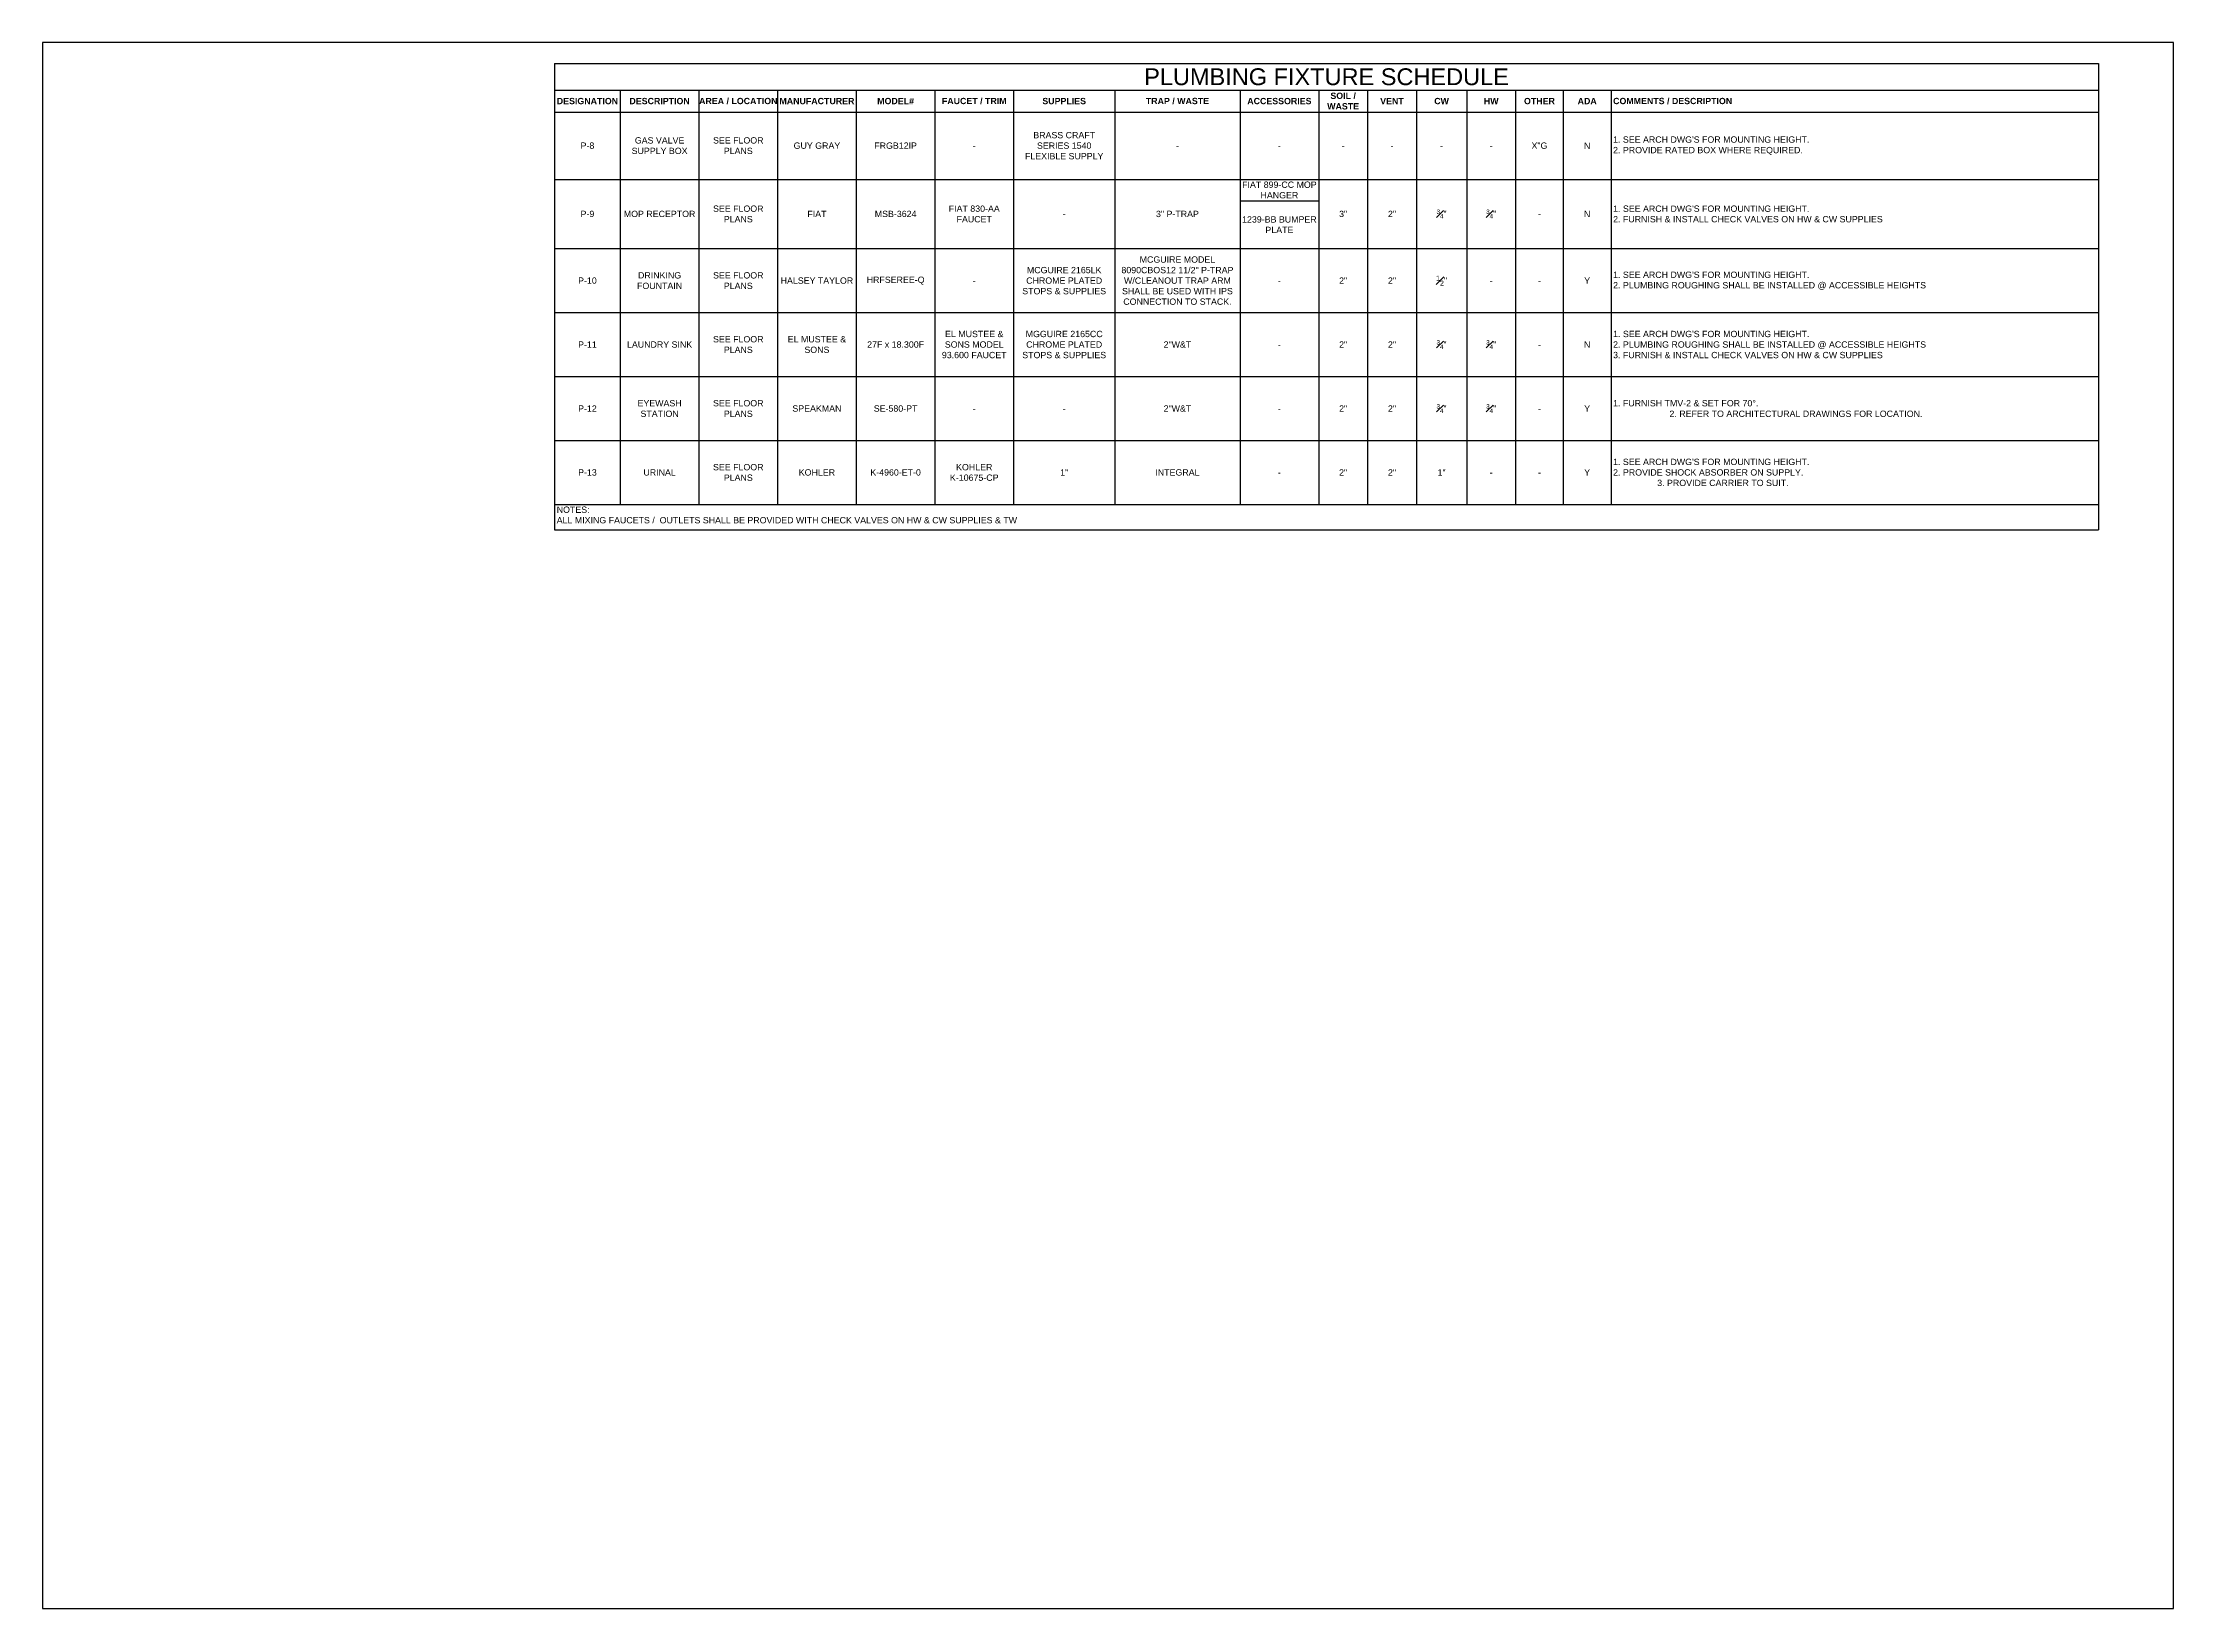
# Model space of a CAD drawing. Extents: x 2014.8 to 2046.4, y 1433.3 to 1484.9.
# Drawn here: x 2014.81 to 2046.44, y 1433.28 to 1456.53 of the extents above; entities that cross this region are included whole.
import ezdxf

# ---------------------------------------------------------------- set-up
doc = ezdxf.new("R2010")
doc.units = 0
doc.header["$LTSCALE"] = 48
doc.header["$MEASUREMENT"] = 0
doc.layers.add('G-ANNO-TEXT', color=70, linetype='Continuous')
doc.styles.add('Arial', font='arial.ttf')
doc.styles.add('Arial Bold', font='arialbd.ttf')

# ---------------------------------------------------------------- blocks, each defined once
blk = doc.blocks.new('*T80')
at = {"layer": 'G-ANNO-TEXT', "transparency": 16777216}
for p, q in [((0, 0), (22.913, 0)), ((0, 0), (0, -6.922)), ((22.913, 0), (22.913, -6.922)), ((0, -0.396), (22.913, -0.396)), ((0.975, -0.396), (0.975, -6.547)), ((2.142, -0.396), (2.142, -6.547)), ((3.31, -0.396), (3.31, -6.547)), ((4.477, -0.396), (4.477, -6.547)), ((5.645, -0.396), (5.645, -6.547)), ((6.812, -0.396), (6.812, -6.547)), ((8.314, -0.396), (8.314, -6.547)), ((10.174, -0.396), (10.174, -6.547)), ((11.341, -0.396), (11.341, -6.547)), ((12.066, -0.396), (12.066, -6.547)), ((12.79, -0.396), (12.79, -6.547)), ((13.539, -0.396), (13.539, -6.547)), ((14.263, -0.396), (14.263, -6.547)), ((14.971, -0.396), (14.971, -6.547)), ((15.679, -0.396), (15.679, -6.547)), ((0, -0.72), (22.913, -0.72)), ((0, -1.72), (22.913, -1.72)), ((10.174, -2.037), (11.341, -2.037)), ((0, -2.749), (22.913, -2.749)), ((0, -3.699), (22.913, -3.699)), ((0, -4.648), (22.913, -4.648)), ((0, -5.597), (22.913, -5.597)), ((0, -6.547), (22.913, -6.547)), ((0, -6.922), (22.913, -6.922))]:
    blk.add_line(p, q, dxfattribs=at)
for s, insert, char_height, width, attachment_point, style in [('PLUMBING FIXTURE SCHEDULE', (11.457, -0.198), 0.25, 22.85055, 5, 'Arial'), ('DESIGNATION', (0.487, -0.558), 0.09375, 0.9122, 5, 'Arial Bold'), ('DESCRIPTION', (1.558, -0.558), 0.09375, 1.10499, 5, 'Arial Bold'), ('AREA / LOCATION', (2.726, -0.558), 0.09375, 1.10499, 5, 'Arial Bold'), ('MANUFACTURER', (3.893, -0.558), 0.09375, 1.10499, 5, 'Arial Bold'), ('MODEL#', (5.061, -0.558), 0.0938, 1.10499, 5, 'Arial Bold'), ('FAUCET / TRIM', (6.228, -0.558), 0.09375, 1.10499, 5, 'Arial Bold'), ('SUPPLIES', (7.563, -0.558), 0.0938, 1.4392, 5, 'Arial Bold'), ('TRAP / WASTE', (9.244, -0.558), 0.09375, 1.79718, 5, 'Arial Bold'), ('ACCESSORIES', (10.757, -0.558), 0.09375, 1.10499, 5, 'Arial Bold'), ('SOIL / WASTE', (11.703, -0.558), 0.09375, 0.6622, 5, 'Arial Bold'), ('VENT', (12.428, -0.558), 0.0938, 0.6622, 5, 'Arial Bold'), ('CW', (13.164, -0.558), 0.0938, 0.68562, 5, 'Arial Bold'), ('HW', (13.901, -0.558), 0.0938, 0.6622, 5, 'Arial Bold'), ('OTHER', (14.617, -0.558), 0.0938, 0.64534, 5, 'Arial Bold'), ('ADA', (15.325, -0.558), 0.0938, 0.64534, 5, 'Arial Bold'), ('COMMENTS / DESCRIPTION', (15.71, -0.558), 0.09375, 7.17163, 4, 'Arial Bold'), ('P-8', (0.487, -1.22), 0.0938, 0.9122, 5, 'Arial'), ('GAS VALVE SUPPLY BOX', (1.558, -1.22), 0.09375, 1.10499, 5, 'Arial'), ('SEE FLOOR PLANS', (2.726, -1.22), 0.09375, 1.10499, 5, 'Arial'), ('GUY GRAY', (3.893, -1.22), 0.0938, 1.10499, 5, 'Arial'), ('FRGB12IP', (5.061, -1.22), 0.0938, 1.10499, 5, 'Arial'), ('-', (6.228, -1.22), 0.0938, 1.10499, 5, 'Arial'), ('BRASS CRAFT \\PSERIES 1540 \\PFLEXIBLE SUPPLY', (7.563, -1.22), 0.09375, 1.4392, 5, 'Arial'), ('-', (9.244, -1.22), 0.0938, 1.79718, 5, 'Arial'), ('-', (10.757, -1.22), 0.0938, 1.10499, 5, 'Arial'), ('-', (11.703, -1.22), 0.0938, 0.6622, 5, 'Arial'), ('-', (12.428, -1.22), 0.0938, 0.6622, 5, 'Arial'), ('-', (13.164, -1.22), 0.0938, 0.68562, 5, 'Arial'), ('-', (13.901, -1.22), 0.0938, 0.6622, 5, 'Arial'), ('X"G', (14.617, -1.22), 0.0938, 0.64534, 5, 'Arial'), ('N', (15.325, -1.22), 0.0938, 0.64534, 5, 'Arial'), ("1. SEE ARCH DWG'S FOR MOUNTING HEIGHT.\\P2. PROVIDE RATED BOX WHERE REQUIRED.", (15.71, -1.22), 0.09375, 7.17163, 4, 'Arial'), ('FIAT 899-CC MOP HANGER', (10.757, -1.878), 0.09375, 1.10499, 5, 'Arial'), ('P-9', (0.487, -2.234), 0.0938, 0.9122, 5, 'Arial'), ('MOP RECEPTOR', (1.558, -2.234), 0.09375, 1.10499, 5, 'Arial'), ('SEE FLOOR PLANS', (2.726, -2.234), 0.09375, 1.10499, 5, 'Arial'), ('FIAT', (3.893, -2.234), 0.0938, 1.10499, 5, 'Arial'), ('MSB-3624', (5.061, -2.234), 0.0938, 1.10499, 5, 'Arial'), ('FIAT 830-AA FAUCET', (6.228, -2.234), 0.09375, 1.10499, 5, 'Arial'), ('3" P-TRAP', (9.244, -2.234), 0.0938, 1.79718, 5, 'Arial'), ('3"', (11.703, -2.234), 0.0938, 0.6622, 5, 'Arial'), ('2"', (12.428, -2.234), 0.0938, 0.6622, 5, 'Arial'), ('\\A1;{\\H0.7x;\\S3#4;}"', (13.164, -2.234), 0.09375, 0.68562, 5, 'Arial'), ('\\A1;{\\H0.7x;\\S3#4;}"', (13.901, -2.234), 0.09375, 0.6622, 5, 'Arial'), ('N', (15.325, -2.234), 0.0938, 0.64534, 5, 'Arial'), ("1. SEE ARCH DWG'S FOR MOUNTING HEIGHT.\\P2. FURNISH & INSTALL CHECK VALVES ON HW & CW SUPPLIES", (15.71, -2.234), 0.09375, 7.17163, 4, 'Arial'), ('-', (7.563, -2.234), 0.0938, 1.4392, 5, 'Arial'), ('1239-BB BUMPER PLATE', (10.757, -2.393), 0.09375, 1.10499, 5, 'Arial'), ('-', (14.617, -2.234), 0.0938, 0.64534, 5, 'Arial'), ('DRINKING FOUNTAIN', (1.558, -3.224), 0.09375, 1.10499, 5, 'Arial'), ('SEE FLOOR PLANS', (2.726, -3.224), 0.09375, 1.10499, 5, 'Arial'), ('MCGUIRE 2165LK CHROME PLATED STOPS & SUPPLIES', (7.563, -3.224), 0.09375, 1.4392, 5, 'Arial'), ('MCGUIRE MODEL 8090CBOS12 11/2" P-TRAP W/CLEANOUT TRAP ARM SHALL BE USED WITH IPS CONNECTION TO STACK.', (9.244, -3.224), 0.09375, 1.79718, 5, 'Arial'), ('\\A1;{\\H0.8x;\\S1#2;}"', (13.164, -3.224), 0.09375, 0.68562, 5, 'Arial'), ("1. SEE ARCH DWG'S FOR MOUNTING HEIGHT.\\P2. PLUMBING ROUGHING SHALL BE INSTALLED @ ACCESSIBLE HEIGHTS", (15.71, -3.224), 0.09375, 7.17163, 4, 'Arial'), ('P-10', (0.487, -3.224), 0.0938, 0.9122, 5, 'Arial'), ('HALSEY TAYLOR ', (3.893, -3.224), 0.09375, 1.10499, 5, 'Arial'), ('HRFSEREE-Q', (5.061, -3.224), 0.0938, 1.10499, 5, 'Arial'), ('-', (6.228, -3.224), 0.0938, 1.10499, 5, 'Arial'), ('-', (10.757, -3.224), 0.0938, 1.10499, 5, 'Arial'), ('2"', (11.703, -3.224), 0.0938, 0.6622, 5, 'Arial'), ('2"', (12.428, -3.224), 0.0938, 0.6622, 5, 'Arial'), ('-', (13.901, -3.224), 0.0938, 0.6622, 5, 'Arial'), ('-', (14.617, -3.224), 0.0938, 0.64534, 5, 'Arial'), ('Y', (15.325, -3.224), 0.0938, 0.64534, 5, 'Arial'), ('SEE FLOOR PLANS', (2.726, -4.173), 0.09375, 1.10499, 5, 'Arial'), ('EL MUSTEE & SONS', (3.893, -4.173), 0.09375, 1.10499, 5, 'Arial'), ('EL MUSTEE & SONS MODEL 93.600 FAUCET', (6.228, -4.173), 0.09375, 1.10499, 5, 'Arial'), ('MGGUIRE 2165CC CHROME PLATED STOPS & SUPPLIES', (7.563, -4.173), 0.09375, 1.4392, 5, 'Arial'), ('\\A1;{\\H0.7x;\\S3#4;}"', (13.164, -4.173), 0.09375, 0.68562, 5, 'Arial'), ('\\A1;{\\H0.7x;\\S3#4;}"', (13.901, -4.173), 0.09375, 0.6622, 5, 'Arial'), ("1. SEE ARCH DWG'S FOR MOUNTING HEIGHT.\\P2. PLUMBING ROUGHING SHALL BE INSTALLED @ ACCESSIBLE HEIGHTS \\P3. FURNISH & INSTALL CHECK VALVES ON HW & CW SUPPLIES", (15.71, -4.173), 0.09375, 7.17163, 4, 'Arial'), ('P-11', (0.487, -4.173), 0.0938, 0.9122, 5, 'Arial'), ('LAUNDRY SINK', (1.558, -4.173), 0.09375, 1.10499, 5, 'Arial'), ('27F x 18.300F', (5.061, -4.173), 0.09375, 1.10499, 5, 'Arial'), ('2"W&T', (9.244, -4.173), 0.0938, 1.79718, 5, 'Arial'), ('-', (10.757, -4.173), 0.0938, 1.10499, 5, 'Arial'), ('2"', (11.703, -4.173), 0.0938, 0.6622, 5, 'Arial'), ('2"', (12.428, -4.173), 0.0938, 0.6622, 5, 'Arial'), ('-', (14.617, -4.173), 0.0938, 0.64534, 5, 'Arial'), ('N', (15.325, -4.173), 0.0938, 0.64534, 5, 'Arial'), ('EYEWASH STATION', (1.558, -5.123), 0.09375, 1.10499, 5, 'Arial'), ('SEE FLOOR PLANS', (2.726, -5.123), 0.09375, 1.10499, 5, 'Arial'), ('\\A1;{\\H0.7x;\\S3#4;}"', (13.164, -5.123), 0.09375, 0.68562, 5, 'Arial'), ('\\A1;{\\H0.7x;\\S3#4;}"', (13.901, -5.123), 0.09375, 0.6622, 5, 'Arial'), ('1. FURNISH TMV-2 & SET FOR 70%%D.                                                                                                                                                                  2. REFER TO ARCHITECTURAL DRAWINGS FOR LOCATION. ', (15.71, -5.123), 0.09375, 7.17163, 4, 'Arial'), ('P-12', (0.487, -5.123), 0.0938, 0.9122, 5, 'Arial'), ('SPEAKMAN', (3.893, -5.123), 0.0938, 1.10499, 5, 'Arial'), ('SE-580-PT', (5.061, -5.123), 0.0938, 1.10499, 5, 'Arial'), ('-', (6.228, -5.123), 0.0938, 1.10499, 5, 'Arial'), ('-', (7.563, -5.123), 0.0938, 1.4392, 5, 'Arial'), ('2"W&T', (9.244, -5.123), 0.0938, 1.79718, 5, 'Arial'), ('-', (10.757, -5.123), 0.0938, 1.10499, 5, 'Arial'), ('2"', (11.703, -5.123), 0.0938, 0.6622, 5, 'Arial'), ('2"', (12.428, -5.123), 0.0938, 0.6622, 5, 'Arial'), ('-', (14.617, -5.123), 0.0938, 0.64534, 5, 'Arial'), ('Y', (15.325, -5.123), 0.0938, 0.64534, 5, 'Arial'), ('SEE FLOOR PLANS', (2.726, -6.072), 0.09375, 1.10499, 5, 'Arial'), ('KOHLER\\PK-10675-CP', (6.228, -6.072), 0.0938, 1.10499, 5, 'Arial'), ("1. SEE ARCH DWG'S FOR MOUNTING HEIGHT. \\P2. PROVIDE SHOCK ABSORBER ON SUPPLY.                                                                                                                                           3. PROVIDE CARRIER TO SUIT.", (15.71, -6.072), 0.09375, 7.17163, 4, 'Arial'), ('P-13', (0.487, -6.072), 0.0938, 0.9122, 5, 'Arial'), ('URINAL', (1.558, -6.072), 0.0938, 1.10499, 5, 'Arial'), ('KOHLER', (3.893, -6.072), 0.0938, 1.10499, 5, 'Arial'), ('K-4960-ET-0', (5.061, -6.072), 0.09375, 1.10499, 5, 'Arial'), ('1"', (7.563, -6.072), 0.0938, 1.4392, 5, 'Arial'), ('INTEGRAL', (9.244, -6.072), 0.0938, 1.79718, 5, 'Arial'), ('-', (10.757, -6.072), 0.0938, 1.10499, 5, 'Arial'), ('2"', (11.703, -6.072), 0.0938, 0.6622, 5, 'Arial'), ('2"', (12.428, -6.072), 0.0938, 0.6622, 5, 'Arial'), ('1"', (13.164, -6.072), 0.0938, 0.68562, 5, 'Arial'), ('-', (13.901, -6.072), 0.0938, 0.6622, 5, 'Arial'), ('-', (14.617, -6.072), 0.0938, 0.64534, 5, 'Arial'), ('Y', (15.325, -6.072), 0.0938, 0.64534, 5, 'Arial'), ('NOTES:\\PALL MIXING FAUCETS /  OUTLETS SHALL BE PROVIDED WITH CHECK VALVES ON HW & CW SUPPLIES & TW', (0.031, -6.578), 0.09375, 22.85055, 1, 'Arial')]:
    blk.add_mtext(s, dxfattribs=dict(at, insert=insert, char_height=char_height, width=width, attachment_point=attachment_point, style=style))

msp = doc.modelspace()

# ---------------------------------------------------------------- linework, layer by layer
at = {"layer": 'DEFPOINTS'}
msp.add_lwpolyline([(2014.814, 1433.283), (2046.439, 1433.283), (2046.439, 1456.533), (2014.814, 1456.533)], close=True, dxfattribs=at)

# ---------------------------------------------------------------- block references
msp.add_blockref('*T80', (2022.413, 1456.222))

doc.saveas('drawing.dxf')
